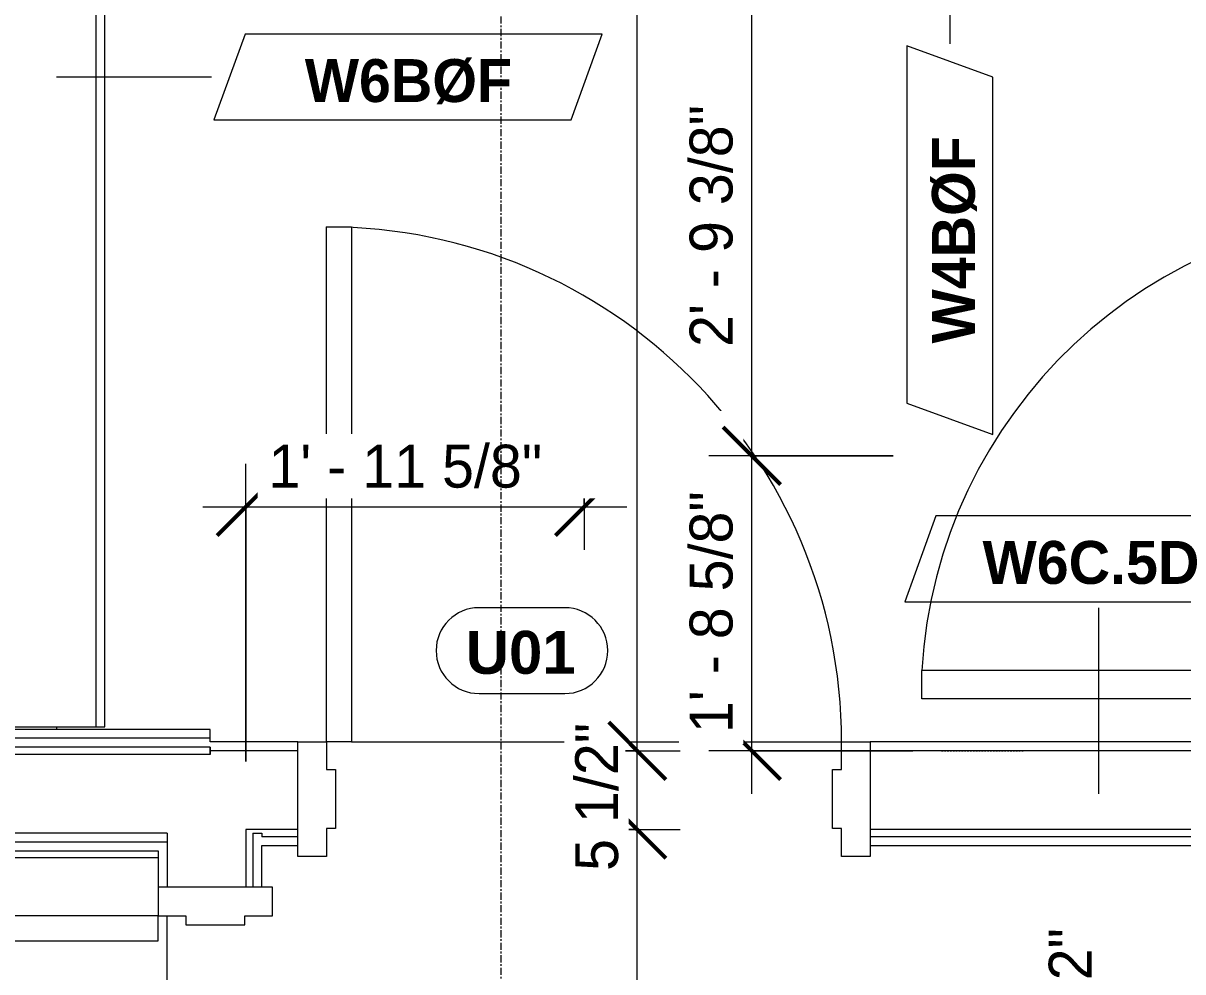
# Model space of a CAD drawing. Header units: inches. Extents: x -4058 to -1781, y 9814 to 12264.
# Drawn here: x -3514.7 to -3433.7, y 11737.5 to 11803.8 of the extents above; entities that cross this region are included whole.
import ezdxf

# ---------------------------------------------------------------- set-up
doc = ezdxf.new("R2010")
doc.units = ezdxf.units.IN
doc.header["$MEASUREMENT"] = 0
doc.linetypes.add('Dash 3_32_', pattern=[0.1875, 0.09375, -0.09375])
doc.linetypes.add('Grid Line 1_2_', pattern=[0.875, 0.5, -0.125, 0.125, -0.125])
for name, color, linetype, lineweight in [('0-1', 7, 'Continuous', 5), ('0-3', 8, 'Continuous', 9), ('A-ANNO-DIMS', 211, 'Continuous', 9), ('A-ANNO-DIMS-32', 211, 'Continuous', 9), ('A-DETL-1', 90, 'Dash 3_32_', 9), ('A-DOOR-1', 7, 'Continuous', 9), ('A-DOOR-2', 31, 'Continuous', 9), ('A-DOOR-FRAM-1', 7, 'Continuous', 9), ('A-DOOR-IDEN', 31, 'Continuous', 9), ('A-FLOR-2', 192, 'Continuous', 9), ('A-WALL-1', 7, 'Continuous', 9), ('A-WALL-2', 113, 'Continuous', 9), ('A-WALL-IDEN', 211, 'Continuous', 9), ('I-WALL-3', 7, 'Continuous', 9), ('S-GRID-1', 1, 'Grid Line 1_2_', 9)]:
    doc.layers.add(name, color=color, linetype=linetype, lineweight=lineweight)
doc.styles.add('Arial_B', font='arialbd.ttf', dxfattribs={"height": 3})
doc.styles.add('Century Gothic', font='ufonts.com_century-gothic.ttf', dxfattribs={"height": 3})
doc.styles.add('Century Gothic_B', font='GOTHICB.TTF', dxfattribs={"height": 3})
doc.dimstyles.new('THE_DIMENSION_STRING_1', dxfattribs={"dimscale": 12, "dimtxt": 3.132505, "dimasz": 0.333333, "dimexe": 0.25, "dimexo": 0.166667, "dimgap": 0.041667, "dimtad": 1, "dimdec": 4, "dimrnd": 0.0625, "dimzin": 3, "dimdsep": 46, "dimlunit": 4, "dimtxsty": 'Century Gothic', "dimblk1": 'OBLIQUE', "dimblk2": 'OBLIQUE', "dimsah": 1, "dimcen": 0.09, "dimdle": 0.25, "dimazin": 0, "dimtfac": 1, "dimtdec": 4, "dimtix": 1, "dimtmove": 1, "dimatfit": 3, "dimfxl": 1, "dimtvp": 1, "dimtfill": 1, "dimfrac": 2, "dimtolj": 1, "dimtzin": 0, "dimarcsym": 2})
doc.dimstyles.new('THE_DIMENSION_STRING_2', dxfattribs={"dimscale": 12, "dimtxt": 3.132505, "dimasz": 0.333333, "dimexe": 0.25, "dimexo": 0.166667, "dimgap": 0.041667, "dimtad": 1, "dimdec": 4, "dimrnd": 0.0625, "dimzin": 3, "dimdsep": 46, "dimlunit": 4, "dimtxsty": 'Century Gothic', "dimblk1": 'OBLIQUE', "dimblk2": 'OBLIQUE', "dimsah": 1, "dimcen": 0.09, "dimdle": 0.25, "dimazin": 0, "dimtfac": 1, "dimtdec": 4, "dimtix": 1, "dimtmove": 0, "dimatfit": 3, "dimfxl": 1, "dimtvp": 1, "dimtfill": 1, "dimfrac": 2, "dimtolj": 1, "dimtzin": 0, "dimarcsym": 2})
doc.dimstyles.new('THE_DIMENSION_STRING_4', dxfattribs={"dimscale": 12, "dimtxt": 3.132505, "dimasz": 0.333333, "dimexe": 0.25, "dimexo": 0.166667, "dimgap": 0.041667, "dimtad": 1, "dimdec": 4, "dimrnd": 0.0625, "dimzin": 3, "dimdsep": 46, "dimlunit": 4, "dimtxsty": 'Century Gothic', "dimblk1": 'OBLIQUE', "dimblk2": 'OBLIQUE', "dimsah": 1, "dimcen": 0.09, "dimdle": 0.25, "dimazin": 0, "dimtfac": 1, "dimtdec": 4, "dimtix": 1, "dimtmove": 0, "dimatfit": 3, "dimfxl": 1, "dimtvp": 1, "dimtfill": 1, "dimfrac": 2, "dimtolj": 1, "dimtzin": 0, "dimarcsym": 2})

# ---------------------------------------------------------------- blocks, each defined once
blk = doc.blocks.new('HOLLOW METAL - UNIT DOOR-2191977-UNIT PLANS - 2ND FLOOR')
at = {"layer": 'A-DOOR-1'}
for p, q in [((16.25, -3.875), (18, -3.875)), ((16.25, -39.875), (16.25, -3.875)), ((18, -3.875), (18, -39.875)), ((18, -39.875), (16.25, -39.875))]:
    blk.add_line(p, q, dxfattribs=at)
blk.add_arc((18, -3.875), 36, 180, 270, dxfattribs=at)
at = {"layer": 'A-DOOR-FRAM-1'}
for p, q in [((-20, 4.125), (-18, 4.125)), ((-20, -3.875), (-20, 4.125)), ((-18, 4.125), (-18, 2.1875)), ((18, 4.125), (20, 4.125)), ((18, 2.1875), (18, 4.125)), ((20, 4.125), (20, -3.875)), ((-18, 2.1875), (-17.375, 2.1875)), ((-17.375, 2.1875), (-17.375, -1.9375)), ((17.375, 2.1875), (18, 2.1875)), ((17.375, -1.9375), (17.375, 2.1875)), ((-18, -1.9375), (-18, -3.875)), ((-17.375, -1.9375), (-18, -1.9375)), ((18, -1.9375), (17.375, -1.9375)), ((18, -3.875), (18, -1.9375)), ((-18, -3.875), (-20, -3.875)), ((20, -3.875), (18, -3.875))]:
    blk.add_line(p, q, dxfattribs=at)
blk = doc.blocks.new('HOLLOW METAL - UNIT DOOR-2191978-UNIT PLANS - 2ND FLOOR')
at = {"layer": 'A-DOOR-1'}
for p, q in [((18, 39.875), (16.25, 39.875)), ((16.25, 39.875), (16.25, 3.875)), ((18, 3.875), (18, 39.875)), ((16.25, 3.875), (18, 3.875))]:
    blk.add_line(p, q, dxfattribs=at)
blk.add_arc((18, 3.875), 36, 90, 180, dxfattribs=at)
at = {"layer": 'A-DOOR-FRAM-1'}
for p, q in [((-18, 3.875), (-20, 3.875)), ((-20, 3.875), (-20, -4.125)), ((-18, 1.9375), (-18, 3.875)), ((18, 3.875), (18, 1.9375)), ((20, 3.875), (18, 3.875)), ((20, -4.125), (20, 3.875)), ((-17.375, 1.9375), (-18, 1.9375)), ((-17.375, -2.1875), (-17.375, 1.9375)), ((18, 1.9375), (17.375, 1.9375)), ((17.375, 1.9375), (17.375, -2.1875)), ((-18, -4.125), (-18, -2.1875)), ((-18, -2.1875), (-17.375, -2.1875)), ((17.375, -2.1875), (18, -2.1875)), ((18, -2.1875), (18, -4.125)), ((-20, -4.125), (-18, -4.125)), ((18, -4.125), (20, -4.125))]:
    blk.add_line(p, q, dxfattribs=at)
blk = doc.blocks.new('CTR - 1st Phase - Common Walls_rvt-1-UNIT PLANS - 2ND FLOOR')
at = {"layer": 'A-WALL-1'}
for p, q in [((-3501.674, 11753.814), (-3852.474, 11753.814)), ((-3501.674, 11753.189), (-3852.474, 11753.189)), ((-3501.674, 11752.939), (-3501.674, 11753.189)), ((-3501.674, 11753.189), (-3501.674, 11752.939)), ((-3501.674, 11752.689), (-3852.474, 11752.689)), ((-3501.674, 11752.689), (-3501.674, 11752.939)), ((-3495.524, 11752.939), (-3501.674, 11752.939)), ((-3501.674, 11752.939), (-3501.674, 11752.689)), ((-3420.407, 11752.939), (-3455.524, 11752.939)), ((-3504.674, 11747.189), (-3852.474, 11747.189)), ((-3504.674, 11747.189), (-3504.674, 11746.939)), ((-3504.674, 11746.939), (-3504.674, 11746.564)), ((-3495.524, 11747.439), (-3499.174, 11747.439)), ((-3499.174, 11747.439), (-3499.174, 11747.189)), ((-3499.174, 11747.189), (-3499.174, 11746.939)), ((-3499.174, 11746.939), (-3499.174, 11746.314)), ((-3498.674, 11747.189), (-3498.049, 11747.189)), ((-3498.674, 11747.189), (-3498.674, 11746.939)), ((-3498.674, 11746.939), (-3498.674, 11746.314)), ((-3498.049, 11747.189), (-3498.049, 11746.939)), ((-3495.524, 11746.939), (-3498.049, 11746.939)), ((-3420.407, 11747.439), (-3455.524, 11747.439)), ((-3420.407, 11746.939), (-3455.524, 11746.939)), ((-3504.674, 11746.564), (-3852.474, 11746.564)), ((-3504.674, 11746.564), (-3504.674, 11745.939)), ((-3504.674, 11745.939), (-3504.674, 11743.402)), ((-3499.174, 11746.314), (-3499.174, 11743.402)), ((-3498.674, 11746.314), (-3498.674, 11743.402))]:
    blk.add_line(p, q, dxfattribs=at)
at = {"layer": 'I-WALL-3'}
for p, q in [((-3501.674, 11754.439), (-3852.474, 11754.439)), ((-3501.674, 11753.564), (-3501.674, 11754.439)), ((-3495.524, 11753.564), (-3501.674, 11753.564)), ((-3420.407, 11753.564), (-3455.524, 11753.564)), ((-3852.474, 11745.939), (-3505.299, 11745.939)), ((-3505.299, 11745.939), (-3505.299, 11743.402)), ((-3498.049, 11746.314), (-3495.524, 11746.314)), ((-3498.049, 11743.402), (-3498.049, 11746.314)), ((-3455.524, 11746.314), (-3420.407, 11746.314))]:
    blk.add_line(p, q, dxfattribs=at)
at = {"layer": '0-3'}
for name, p, rotation in [('HOLLOW METAL - UNIT DOOR-2191977-UNIT PLANS - 2ND FLOOR', (-3475.524, 11749.689), 180), ('HOLLOW METAL - UNIT DOOR-2191978-UNIT PLANS - 2ND FLOOR', (-3501.424, 11723.402), 89.99999999998256)]:
    blk.add_blockref(name, p, dxfattribs=dict(at, rotation=rotation))
blk = doc.blocks.new('SWING - SINGLE - FLUSH - SWING - FLUSH - 2-10 x 6-8 - PRIVACY-4202132-UNIT PLANS - 2ND FLOOR')
at = {"layer": 'A-DOOR-2'}
for p, q in [((-20, 2.375), (-20, 2.875)), ((-20, 2.875), (-17, 2.875)), ((-17, 2.875), (-17, 2.375)), ((17, 2.375), (17, 2.875)), ((17, 2.875), (20, 2.875)), ((20, 2.875), (20, 2.375)), ((-17, 2.375), (-20, 2.375)), ((20, 2.375), (17, 2.375)), ((-20, -2.375), (-17, -2.375)), ((-20, -2.875), (-20, -2.375)), ((-17, -2.375), (-17, -2.875)), ((15, -2.375), (15, -36.383)), ((17, -2.375), (15, -2.375)), ((17, -2.375), (17, -36.383)), ((17, -2.375), (20, -2.375)), ((17, -2.875), (17, -2.375)), ((20, -2.375), (20, -2.875)), ((-17, -2.875), (-20, -2.875)), ((20, -2.875), (17, -2.875)), ((17, -36.383), (15, -36.383))]:
    blk.add_line(p, q, dxfattribs=at)
blk.add_arc((17, -2.375), 34.067, 180, 266.63431, dxfattribs=at)
blk = doc.blocks.new('DIMBLOCK363-UNIT PLANS - 2ND FLOOR')
at = {"layer": 'A-ANNO-DIMS-32', "lineweight": 50}
for p, q in [((-3463.802, 11773.564), (-3465.802, 11775.564)), ((-3463.802, 11773.564), (-3461.802, 11771.564)), ((-3463.802, 11752.939), (-3465.802, 11754.939)), ((-3463.802, 11752.939), (-3461.802, 11750.939))]:
    blk.add_line(p, q, dxfattribs=at)
at = {"layer": 'A-ANNO-DIMS-32'}
for p, q in [((-3453.914, 11773.564), (-3466.802, 11773.564)), ((-3463.802, 11749.939), (-3463.802, 11773.564)), ((-3463.802, 11773.564), (-3453.914, 11773.564)), ((-3452.532, 11752.939), (-3466.802, 11752.939)), ((-3463.802, 11752.939), (-3452.532, 11752.939))]:
    blk.add_line(p, q, dxfattribs=at)
at = {"layer": 'A-ANNO-DIMS-32', "color": 0, "insert": (-3468.147, 11754.178), "char_height": 3, "width": 21.77837, "attachment_point": 1, "rotation": 90, "line_spacing_factor": 0.984502, "style": 'Century Gothic', "bg_fill": 3, "box_fill_scale": 1.25, "bg_fill_color": 256, "bg_fill_true_color": 13158600, "bg_fill_transparency": 0}
blk.add_mtext('1\' - 8 5/8"', dxfattribs=at)
blk = doc.blocks.new('_Oblique')
at = {"color": 0, "linetype": 'ByBlock', "lineweight": -2}
blk.add_line((-0.5, -0.5), (0.5, 0.5), dxfattribs=at)
blk = doc.blocks.new('DIMBLOCK364-UNIT PLANS - 2ND FLOOR')
at = {"layer": 'A-ANNO-DIMS-32', "lineweight": 50}
for p, q in [((-3463.802, 11806.939), (-3465.802, 11808.939)), ((-3463.802, 11806.939), (-3461.802, 11804.939)), ((-3463.802, 11773.564), (-3465.802, 11775.564)), ((-3463.802, 11773.564), (-3461.802, 11771.564))]:
    blk.add_line(p, q, dxfattribs=at)
at = {"layer": 'A-ANNO-DIMS-32'}
for p, q in [((-3461.406, 11806.939), (-3466.802, 11806.939)), ((-3463.802, 11773.564), (-3463.802, 11806.939)), ((-3463.802, 11806.939), (-3461.406, 11806.939)), ((-3453.914, 11773.564), (-3466.802, 11773.564)), ((-3463.802, 11773.564), (-3453.914, 11773.564))]:
    blk.add_line(p, q, dxfattribs=at)
at = {"layer": 'A-ANNO-DIMS-32', "color": 0, "insert": (-3468.147, 11781.178), "char_height": 3, "width": 21.77837, "attachment_point": 1, "rotation": 90, "line_spacing_factor": 0.984502, "style": 'Century Gothic', "bg_fill": 3, "box_fill_scale": 1.25, "bg_fill_color": 256, "bg_fill_true_color": 13158600, "bg_fill_transparency": 0}
blk.add_mtext('2\' - 9 3/8"', dxfattribs=at)
blk = doc.blocks.new('Wall Tag - Arch Wall-3956453-UNIT PLANS - 2ND FLOOR')
at = {"layer": 'A-WALL-IDEN'}
for p, q in [((-0.3561, 0.0937), (-0.4244, -0.0937)), ((0.4244, 0.0937), (-0.3561, 0.0937)), ((0.3561, -0.0937), (0.4244, 0.0937)), ((-0.4244, -0.0937), (0.3561, -0.0937))]:
    blk.add_line(p, q, dxfattribs=at)
blk = doc.blocks.new('DIMBLOCK945-UNIT PLANS - 2ND FLOOR')
at = {"layer": 'A-ANNO-DIMS-32', "lineweight": 50}
for p, q in [((-3471.802, 11747.439), (-3473.802, 11749.439)), ((-3471.802, 11747.439), (-3469.802, 11745.439)), ((-3471.802, 11687.614), (-3473.802, 11689.614)), ((-3471.802, 11687.614), (-3469.802, 11685.614))]:
    blk.add_line(p, q, dxfattribs=at)
at = {"layer": 'A-ANNO-DIMS-32'}
for p, q in [((-3472.63, 11747.439), (-3468.802, 11747.439)), ((-3471.802, 11747.439), (-3472.63, 11747.439)), ((-3471.802, 11687.614), (-3471.802, 11747.439)), ((-3481.674, 11687.614), (-3468.802, 11687.614)), ((-3471.802, 11687.614), (-3481.674, 11687.614))]:
    blk.add_line(p, q, dxfattribs=at)
at = {"layer": 'A-ANNO-DIMS-32', "color": 0, "insert": (-3476.147, 11704.947), "char_height": 3, "width": 30.19138, "attachment_point": 1, "rotation": 90, "line_spacing_factor": 0.984502, "style": 'Century Gothic', "bg_fill": 3, "box_fill_scale": 1.25, "bg_fill_color": 256, "bg_fill_true_color": 13158600, "bg_fill_transparency": 0}
blk.add_mtext('4\' - 11 13/16"', dxfattribs=at)
blk = doc.blocks.new('DIMBLOCK946-UNIT PLANS - 2ND FLOOR')
at = {"layer": 'A-ANNO-DIMS-32', "lineweight": 50}
for p, q in [((-3471.802, 11752.939), (-3473.802, 11754.939)), ((-3471.802, 11752.939), (-3469.802, 11750.939)), ((-3471.802, 11747.439), (-3473.802, 11749.439)), ((-3471.802, 11747.439), (-3469.802, 11745.439))]:
    blk.add_line(p, q, dxfattribs=at)
at = {"layer": 'A-ANNO-DIMS-32'}
for p, q in [((-3472.63, 11752.939), (-3468.802, 11752.939)), ((-3471.802, 11752.939), (-3472.63, 11752.939)), ((-3471.802, 11747.439), (-3471.802, 11752.939)), ((-3472.63, 11747.439), (-3468.802, 11747.439)), ((-3471.802, 11747.439), (-3472.63, 11747.439))]:
    blk.add_line(p, q, dxfattribs=at)
at = {"layer": 'A-ANNO-DIMS-32', "color": 0, "insert": (-3476.147, 11744.546), "char_height": 3, "width": 13.54435, "attachment_point": 1, "rotation": 90, "line_spacing_factor": 0.984502, "style": 'Century Gothic', "bg_fill": 3, "box_fill_scale": 1.25, "bg_fill_color": 256, "bg_fill_true_color": 13158600, "bg_fill_transparency": 0}
blk.add_mtext('5 1/2"', dxfattribs=at)
blk = doc.blocks.new('DIMBLOCK947-UNIT PLANS - 2ND FLOOR')
at = {"layer": 'A-ANNO-DIMS-32', "lineweight": 50}
for p, q in [((-3471.802, 12110.339), (-3473.802, 12112.339)), ((-3471.802, 12110.339), (-3469.802, 12108.339)), ((-3471.802, 11752.939), (-3473.802, 11754.939)), ((-3471.802, 11752.939), (-3469.802, 11750.939))]:
    blk.add_line(p, q, dxfattribs=at)
at = {"layer": 'A-ANNO-DIMS-32'}
for p, q in [((-3472.63, 12110.339), (-3468.802, 12110.339)), ((-3471.802, 12110.339), (-3472.63, 12110.339)), ((-3471.802, 11752.939), (-3471.802, 12110.339)), ((-3472.63, 11752.939), (-3468.802, 11752.939)), ((-3471.802, 11752.939), (-3472.63, 11752.939))]:
    blk.add_line(p, q, dxfattribs=at)
at = {"layer": 'A-ANNO-DIMS-32', "color": 0, "insert": (-3476.147, 11921.397), "char_height": 3, "width": 24.5827, "attachment_point": 1, "rotation": 90, "line_spacing_factor": 0.984502, "style": 'Century Gothic', "bg_fill": 3, "box_fill_scale": 1.25, "bg_fill_color": 256, "bg_fill_true_color": 13158600, "bg_fill_transparency": 0}
blk.add_mtext('29\' - 9 3/8"', dxfattribs=at)
blk = doc.blocks.new('DIMBLOCK961-UNIT PLANS - 2ND FLOOR')
at = {"layer": 'A-ANNO-DIMS-32', "lineweight": 50}
for p, q in [((-3428.535, 11724.739), (-3430.535, 11726.739)), ((-3428.535, 11724.739), (-3426.535, 11722.739)), ((-3428.535, 11719.239), (-3430.535, 11721.239)), ((-3428.535, 11719.239), (-3426.535, 11717.239))]:
    blk.add_line(p, q, dxfattribs=at)
at = {"layer": 'A-ANNO-DIMS-32'}
for p, q in [((-3418.782, 11724.739), (-3431.535, 11724.739)), ((-3428.535, 11719.239), (-3428.535, 11724.739)), ((-3428.535, 11724.739), (-3418.782, 11724.739)), ((-3418.782, 11719.239), (-3431.535, 11719.239)), ((-3428.535, 11719.239), (-3418.782, 11719.239))]:
    blk.add_line(p, q, dxfattribs=at)
blk.add_ellipse((-3428.535, 11730.203), major_axis=(-13.124, 0), ratio=0.625875, start_param=0, end_param=1.570796, dxfattribs=at)
at = {"layer": 'A-ANNO-DIMS-32', "color": 0, "insert": (-3443.042, 11730.203), "char_height": 3, "width": 13.54435, "attachment_point": 1, "rotation": 90, "line_spacing_factor": 0.984502, "style": 'Century Gothic', "bg_fill": 3, "box_fill_scale": 1.25, "bg_fill_color": 256, "bg_fill_true_color": 13158600, "bg_fill_transparency": 0}
blk.add_mtext('5 1/2"', dxfattribs=at)
blk = doc.blocks.new('DIMBLOCK1079-UNIT PLANS - 2ND FLOOR')
at = {"layer": 'A-ANNO-DIMS-32'}
for p, q in [((-3499.174, 11752.189), (-3499.174, 11772.993)), ((-3475.524, 11770.822), (-3475.524, 11766.993)), ((-3475.524, 11769.993), (-3475.524, 11770.822)), ((-3502.174, 11769.993), (-3472.524, 11769.993)), ((-3499.174, 11769.993), (-3499.174, 11752.189))]:
    blk.add_line(p, q, dxfattribs=at)
at = {"layer": 'A-ANNO-DIMS-32', "lineweight": 50}
for p, q in [((-3499.174, 11769.993), (-3497.174, 11771.993)), ((-3475.524, 11769.993), (-3473.524, 11771.993)), ((-3499.174, 11769.993), (-3501.174, 11767.993)), ((-3475.524, 11769.993), (-3477.524, 11767.993))]:
    blk.add_line(p, q, dxfattribs=at)
at = {"layer": 'A-ANNO-DIMS-32', "color": 0, "insert": (-3497.592, 11774.339), "char_height": 3, "width": 24.5827, "attachment_point": 1, "line_spacing_factor": 0.984502, "style": 'Century Gothic', "bg_fill": 3, "box_fill_scale": 1.25, "bg_fill_color": 256, "bg_fill_true_color": 13158600, "bg_fill_transparency": 0}
blk.add_mtext('1\' - 11 5/8"', dxfattribs=at)
blk = doc.blocks.new('Door Tag - Type Mark-2601225-UNIT PLANS - 2ND FLOOR')
at = {"layer": 'A-DOOR-IDEN'}
for p, q in [((0.09375, 0.09375), (-0.09375, 0.09375)), ((-0.09375, -0.09375), (0.09375, -0.09375))]:
    blk.add_line(p, q, dxfattribs=at)
for centre, start, end in [((-0.09375, 0), 90, 270), ((0.09375, 0), 270, 90)]:
    blk.add_arc(centre, 0.09375, start, end, dxfattribs=at)

msp = doc.modelspace()

# ---------------------------------------------------------------- linework, layer by layer
at = {"layer": 'A-DETL-1'}
msp.add_line((-3450.53165, 11752.9394), (-3444.72374, 11752.9394), dxfattribs=at)
at = {"layer": 'A-FLOR-2'}
for p, q in [((-3512.40554, 11754.6269), (-3512.40554, 11754.4394)), ((-3491.77374, 11753.5644), (-3457.52374, 11753.5644)), ((-3505.29874, 11745.4644), (-3740.48711, 11745.4644)), ((-3504.67833, 11705.4019), (-3504.67833, 11741.4019))]:
    msp.add_line(p, q, dxfattribs=at)
at = {"layer": 'A-WALL-2'}
for p, q in [((-3509.03054, 11754.6269), (-3509.03054, 11854.18105)), ((-3509.65554, 11846.28479), (-3509.65554, 11754.6269)), ((-3515.78054, 11754.6269), (-3509.03054, 11754.6269))]:
    msp.add_line(p, q, dxfattribs=at)
at = {"layer": 'A-WALL-IDEN'}
for p, q in [((-3449.95694, 11806.9394), (-3449.95694, 11802.36393)), ((-3512.40554, 11800.04641), (-3501.56238, 11800.04641)), ((-3439.53062, 11749.9394), (-3439.53062, 11762.94435))]:
    msp.add_line(p, q, dxfattribs=at)

# ---------------------------------------------------------------- block references
at = {"layer": '0-1'}
msp.add_blockref('CTR - 1st Phase - Common Walls_rvt-1-UNIT PLANS - 2ND FLOOR', (0, 0), dxfattribs=at)
at = {"layer": 'A-DOOR-2', "rotation": 269.9999999999995}
msp.add_blockref('SWING - SINGLE - FLUSH - SWING - FLUSH - 2-10 x 6-8 - PRIVACY-4202132-UNIT PLANS - 2ND FLOOR', (-3415.53165, 11773.5644), dxfattribs=at)
at = {"layer": 'A-WALL-IDEN', "xscale": 31.99999999999999, "yscale": 31.99999999999999, "zscale": 31.99999999999999}
msp.add_blockref('Wall Tag - Arch Wall-3956453-UNIT PLANS - 2ND FLOOR', (-3487.83068, 11800.04641), dxfattribs=at)

# ---------------------------------------------------------------- texts
at = {"layer": 'A-WALL-IDEN', "char_height": 3, "attachment_point": 1, "style": 'Century Gothic_B'}
for s, insert, width in [('W6BØF', (-3495.0466, 11801.29395), 17.372), ('W6C.5D', (-3447.66623, 11767.6099), 19.594)]:
    msp.add_mtext(s, dxfattribs=dict(at, insert=insert, width=width))
at = {"layer": 'A-WALL-IDEN', "insert": (-3451.20447, 11781.4163), "char_height": 3, "width": 17.372, "attachment_point": 1, "rotation": 90, "style": 'Century Gothic_B'}
msp.add_mtext('W4BØF', dxfattribs=at)

# ---------------------------------------------------------------- next in the draw order: dimensions: what is measured, and where the dimension line sits
at = {"layer": 'A-ANNO-DIMS'}
for base, p1, p2, dimstyle, override, picture, middle in [((-3463.80166, 11773.5644), (-3450.53165, 11752.9394), (-3451.91448, 11773.5644), 'THE_DIMENSION_STRING_2', {"dimpost": '<>', "dimfxl": 20.671305}, 'DIMBLOCK363-UNIT PLANS - 2ND FLOOR', (-3466.04334, 11763.2519)), ((-3471.80166, 11747.4394), (-3483.67374, 11687.6144), (-3474.63009, 11747.4394), 'THE_DIMENSION_STRING_4', {"dimpost": '<>', "dimfxl": 60.504695}, 'DIMBLOCK945-UNIT PLANS - 2ND FLOOR', (-3474.04334, 11717.5269))]:
    dim = msp.add_linear_dim(base=base, p1=p1, p2=p2, angle=90, dimstyle=dimstyle, override=override, dxfattribs=at)
    dim.commit()
    dim.dimension.update_dxf_attribs({"geometry": picture, "text_midpoint": middle})
dim = msp.add_linear_dim(base=(-3428.53451, 11724.7394), p1=(-3416.78165, 11719.2394), p2=(-3416.78165, 11724.7394), angle=90, dimstyle='THE_DIMENSION_STRING_1', override={"dimpost": '<>', "dimfxl": 5.5}, dxfattribs=at)
dim.commit()
dim.dimension.update_dxf_attribs({"geometry": 'DIMBLOCK961-UNIT PLANS - 2ND FLOOR', "text_midpoint": (-3441.04236, 11736.97545), "dimtype": 160, "text_rotation": 90})

# ---------------------------------------------------------------- next in the draw order: block references
at = {"layer": 'A-WALL-IDEN', "xscale": 31.99999999999999, "yscale": 31.99999999999999, "zscale": 31.99999999999999}
msp.add_blockref('Wall Tag - Arch Wall-3956453-UNIT PLANS - 2ND FLOOR', (-3439.53062, 11766.36236), dxfattribs=at)

# ---------------------------------------------------------------- next in the draw order: dimensions: what is measured, and where the dimension line sits
at = {"layer": 'A-ANNO-DIMS'}
for base, p1, p2, dimstyle, override, picture, middle in [((-3463.80166, 11806.9394), (-3451.91448, 11773.5644), (-3459.40554, 11806.9394), 'THE_DIMENSION_STRING_2', {"dimpost": '<>', "dimfxl": 34.205358}, 'DIMBLOCK364-UNIT PLANS - 2ND FLOOR', (-3466.04334, 11790.2519)), ((-3471.80166, 11752.9394), (-3474.63009, 11747.4394), (-3474.63009, 11752.9394), 'THE_DIMENSION_STRING_4', {"dimpost": '<>', "dimfxl": 5.5}, 'DIMBLOCK946-UNIT PLANS - 2ND FLOOR', (-3474.04334, 11750.1894))]:
    dim = msp.add_linear_dim(base=base, p1=p1, p2=p2, angle=90, dimstyle=dimstyle, override=override, dxfattribs=at)
    dim.commit()
    dim.dimension.update_dxf_attribs({"geometry": picture, "text_midpoint": middle})

# ---------------------------------------------------------------- next in the draw order: block references
at = {"layer": 'A-WALL-IDEN', "xscale": 31.99999999999999, "yscale": 31.99999999999999, "zscale": 31.99999999999999, "rotation": 89.99999999999955}
msp.add_blockref('Wall Tag - Arch Wall-3956453-UNIT PLANS - 2ND FLOOR', (-3449.95694, 11788.63222), dxfattribs=at)

# ---------------------------------------------------------------- next in the draw order: dimensions: what is measured, and where the dimension line sits
at = {"layer": 'A-ANNO-DIMS'}
dim = msp.add_linear_dim(base=(-3471.80166, 12110.3394), p1=(-3474.63009, 11752.9394), p2=(-3474.63009, 12110.3394), angle=90, dimstyle='THE_DIMENSION_STRING_4', override={"dimpost": '<>', "dimfxl": 357.4}, dxfattribs=at)
dim.commit()
dim.dimension.update_dxf_attribs({"geometry": 'DIMBLOCK947-UNIT PLANS - 2ND FLOOR', "text_midpoint": (-3474.04334, 11931.6394)})

# ---------------------------------------------------------------- next in the draw order: dimensions: what is measured, and where the dimension line sits
dim = msp.add_linear_dim(base=(-3475.52374, 11769.99348), p1=(-3499.17374, 11750.1894), p2=(-3475.52374, 11772.8219), dimstyle='THE_DIMENSION_STRING_4', override={"dimpost": '<>', "dimfxl": 32.734582}, dxfattribs=at)
dim.commit()
dim.dimension.update_dxf_attribs({"geometry": 'DIMBLOCK1079-UNIT PLANS - 2ND FLOOR', "text_midpoint": (-3487.34874, 11772.23515)})

# ---------------------------------------------------------------- next in the draw order: linework, layer by layer
at = {"layer": 'S-GRID-1'}
msp.add_line((-3481.32374, 9814.0266), (-3481.32374, 12247.50061), dxfattribs=at)

# ---------------------------------------------------------------- next in the draw order: block references
at = {"layer": 'A-DOOR-IDEN', "xscale": 31.99999999999999, "yscale": 31.99999999999999, "zscale": 31.99999999999999}
msp.add_blockref('Door Tag - Type Mark-2601225-UNIT PLANS - 2ND FLOOR', (-3479.86807, 11759.94435), dxfattribs=at)

# ---------------------------------------------------------------- next in the draw order: texts
at = {"layer": 'A-DOOR-IDEN', "insert": (-3483.79995, 11761.3242), "char_height": 3, "width": 9.393, "attachment_point": 1, "style": 'Arial_B'}
msp.add_mtext('U01', dxfattribs=at)

doc.saveas('drawing.dxf')
